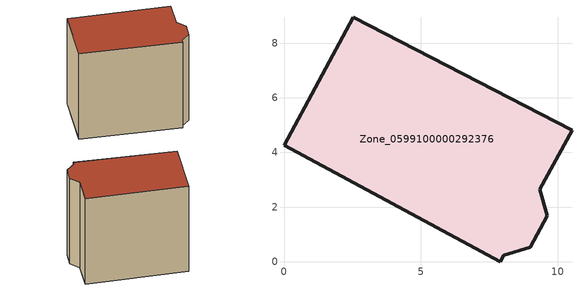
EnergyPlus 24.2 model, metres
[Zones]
Zone_0599100000292376
 floor ground (C_G): 7.9,0 0,4.27 2.53,8.95 10.53,4.82 9.36,2.65 9.63,1.69 8.99,0.53 8.03,0.24 z0
 wall outside (C_F): 0,4.27 7.9,0 8.03,0.24 8.99,0.53 9.63,1.69 9.36,2.65 10.53,4.82 2.53,8.95 0,4.27 z0:8.8
 roof outside (C_R): 10.53,4.82 2.53,8.95 0,4.27 7.9,0 8.03,0.24 8.99,0.53 9.63,1.69 9.36,2.65 z8.8
[BUILDING]
Pand.0599100000292376: North Axis=0; Terrain=City; Loads Convergence Tolerance Value=0.04; Temperature Convergence Tolerance Value=0.4; Solar Distribution=FullExterior; Maximum Number of Warmup Days=25; Minimum Number of Warmup Days=1
[Site:Location]
Rotterdam.The.Hague.AP_ZH_NLD Design_Conditions: Latitude=51.96; Longitude=4.45; Time Zone=1; Elevation=-4.5
[SITE:GROUNDTEMPERATURE:BUILDINGSURFACE]
18, 18, 18, 18, 18, 18, 18, 18, 18, 18, 18, 18
[MATERIAL] Thermal Absorptance=0.9; Solar Absorptance=0.7; Visible Absorptance=0.7
Name | Roughness | Thickness | Conductivity | Density | Specific Heat
G.TI.1946 | MediumSmooth | 0.15 | 1 | 540 | 1210
F.TI.1946 | Rough | 0.3 | 0.857143 | 1920 | 840
R.TI.1946 | MediumRough | 0.2 | 0.1 | 1500 | 1000
[CONSTRUCTION]
C_G: G.TI.1946
C_F: F.TI.1946
C_R: R.TI.1946
[ZONE]
Zone_0599100000292376: Type=1; Multiplier=1; Ceiling Height=Autocalculate; Volume=Autocalculate; Floor Area=autocalculate; Part of Total Floor Area=Yes
[ZONEINFILTRATION:DESIGNFLOWRATE]
Infil_Zone_0599100000292376: Zone or ZoneList or Space or SpaceList=Zone_0599100000292376; Schedule=AlwaysOn; Design Flow Rate Calculation Method=Flow/Area; Flow Rate per Floor Area=0.003; Constant Term Coefficient=1; Temperature Term Coefficient=0; Velocity Term Coefficient=0; Velocity Squared Term Coefficient=0
[HVACTEMPLATE:ZONE:IDEALLOADSAIRSYSTEM]
Zone_0599100000292376: Maximum Heating Supply Air Temperature=50; Minimum Cooling Supply Air Temperature=13; Maximum Heating Supply Air Humidity Ratio=0.0156; Minimum Cooling Supply Air Humidity Ratio=0.0077; Heating Limit=NoLimit; Cooling Limit=NoLimit; Dehumidification Control Type=ConstantSensibleHeatRatio; Cooling Sensible Heat Ratio=0.7; Dehumidification Setpoint=60; Humidification Control Type=None; Humidification Setpoint=30; Outdoor Air Method=None; Outdoor Air Flow Rate per Person=0.00944; Outdoor Air Flow Rate per Zone Floor Area=0; Outdoor Air Flow Rate per Zone=0; Demand Controlled Ventilation Type=None; Outdoor Air Economizer Type=NoEconomizer; Heat Recovery Type=None; Sensible Heat Recovery Effectiveness=0.7; Latent Heat Recovery Effectiveness=0.65
[ZONECONTROL:THERMOSTAT]
ThermostatControl_Zone_0599100000292376: Zone or ZoneList=Zone_0599100000292376; Control Type Schedule=DualSetpointControlType; Control 1=Thermostat_Zone_0599100000292376; Temperature Difference Between Cutout And Setpoint=0
[THERMOSTATSETPOINT:DUALSETPOINT]
Thermostat_Zone_0599100000292376: Heating Setpoint Temperature Schedule=HeatingSetpoint_Zone_0599100000292376; Cooling Setpoint Temperature Schedule=CoolingSetpoint_Zone_0599100000292376
[SCHEDULE:COMPACT]
HeatingSetpoint_Zone_0599100000292376: Through: 12/31, For: AllDays, Until: 24:00, 21
CoolingSetpoint_Zone_0599100000292376: Through: 12/31, For: AllDays, Until: 24:00, 24
DualSetpointControlType: Through: 12/31, For: AllDays, Until: 24:00, 4
AlwaysOn: Through: 12/31, For: AllDays, Until: 24:00, 1
